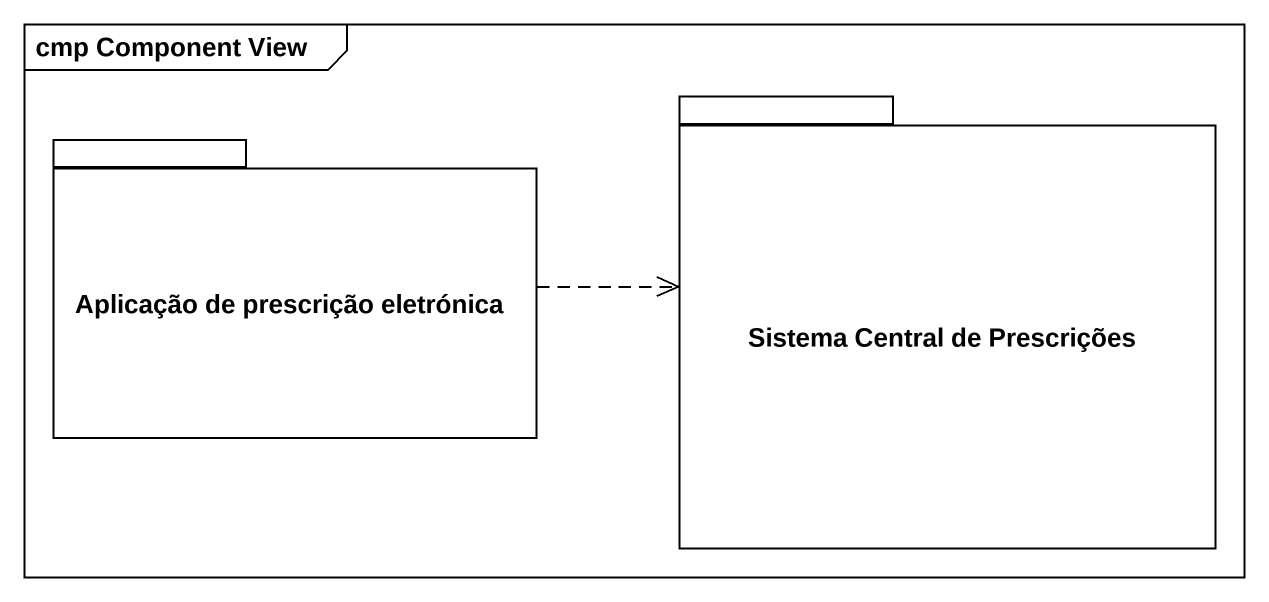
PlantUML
@startuml
mainframe cmp Component View
package "Aplicação de prescrição eletrónica" as Aplicação_de_prescrição {
}
package "Sistema Central de Prescrições" as Sistema_Central_de {
}
Aplicação_de_prescrição .right.> Sistema_Central_de
@enduml
